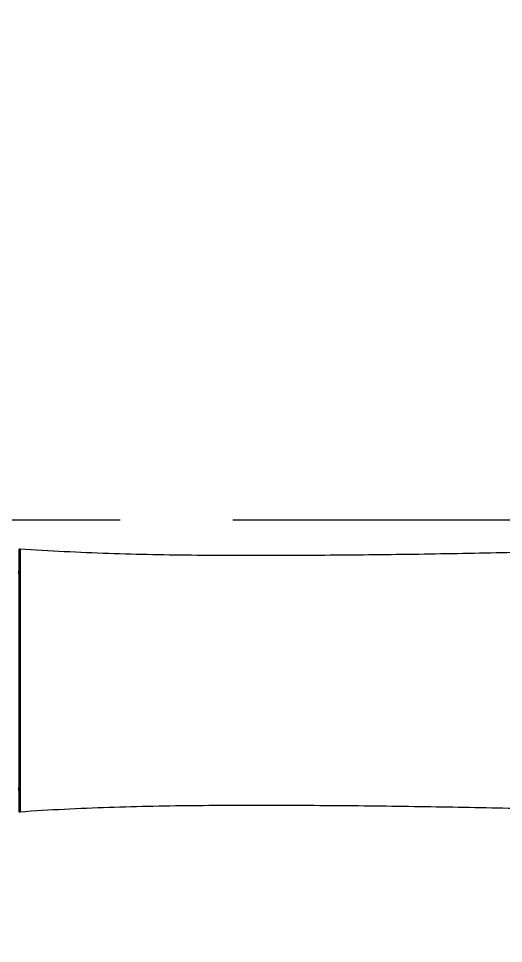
# Model space of a CAD drawing. Header units: millimetres. Extents: x 0 to 1173, y -4 to 841.
# Drawn here: x 528.49 to 549.63, y 305.09 to 345.44 of the extents above; entities that cross this region are included whole.
import ezdxf

# ---------------------------------------------------------------- set-up
doc = ezdxf.new("R2010")
doc.units = ezdxf.units.MM
doc.header["$LTSCALE"] = 65.395
doc.linetypes.add('CENTER', pattern=[0.6, 0.375, -0.075, 0.075, -0.075])
for name, color, linetype in [('ALL_DRFT_GEOM', 7, 'CONTINUOUS'), ('J_900_EXP_DH_BL10', 7, 'CONTINUOUS'), ('TM25S_ARM2_640_BL5', 7, 'CONTINUOUS')]:
    doc.layers.add(name, color=color, linetype=linetype)

# ---------------------------------------------------------------- blocks, each defined once
blk = doc.blocks.new('TM25S_ARM2_640_BL5', base_point=(646.6598, 431.1828))
at = {"layer": 'TM25S_ARM2_640_BL5', "color": 7, "linetype": 'Continuous'}
for p, q in [((528.5009, 322.2463), (528.5009, 310.8722)), ((528.5544, 322.2962), (528.5544, 310.8223))]:
    blk.add_line(p, q, dxfattribs=at)
for centre, radius, start, end in [((528.5509, 322.2463), 0.05, 85.96468, 180), ((528.0509, 321.3493), 0.45, 345.19658, 360), ((528.0509, 311.7693), 0.45, 0, 14.80342), ((528.5509, 310.8722), 0.05, 180, 274.03532)]:
    blk.add_arc(centre, radius, start, end, dxfattribs=at)
for points, knots in [([(590.3009, 324.0583), (589.0097, 324.048), (586.4345, 323.9278), (583.2279, 323.6551), (580.6666, 323.4455), (578.1021, 323.2577), (574.8914, 323.0547), (571.0335, 322.8538), (567.1719, 322.685), (563.309, 322.5387), (558.16, 322.3585), (553.0116, 322.2037), (547.8633, 322.0922), (544.0017, 322.0338), (540.1389, 322.0061), (536.2752, 322.0087), (532.412, 322.0794), (529.8388, 322.2056), (528.5544, 322.2962)], [0, 0, 0, 0, 0.0626767, 0.1250449, 0.1562168, 0.1874105, 0.2498587, 0.3123706, 0.3749199, 0.4374762, 0.5000097, 0.6250037, 0.6874834, 0.7499658, 0.8124632, 0.8749844, 0.937501, 1, 1, 1, 1]), ([(590.4409, 309.0593), (589.1464, 309.0661), (586.5646, 309.1813), (583.3501, 309.4528), (580.7832, 309.664), (578.2131, 309.8534), (574.9953, 310.058), (571.1289, 310.2602), (567.2587, 310.4301), (563.3871, 310.577), (558.2265, 310.7579), (553.0665, 310.9134), (547.9066, 311.0256), (544.0364, 311.0844), (540.1649, 311.1124), (536.2926, 311.11), (532.4207, 311.0395), (529.8417, 310.9131), (528.5544, 310.8223)], [0, 0, 0, 0, 0.0626948, 0.1250661, 0.1562364, 0.1874282, 0.2498732, 0.3123826, 0.3749302, 0.4374856, 0.5000185, 0.6250108, 0.6874894, 0.7499705, 0.8124666, 0.8749866, 0.9375021, 1, 1, 1, 1])]:
    blk.add_open_spline(points, degree=3, knots=knots, dxfattribs=at)
blk = doc.blocks.new('J_900_EXP_DH_BL10', base_point=(658.2783, 323.5593))
at = {"layer": 'J_900_EXP_DH_BL10', "color": 7, "linetype": 'CENTER'}
blk.add_line((680.0584, 323.5593), (489.0029, 323.5593), dxfattribs=at)

msp = doc.modelspace()

# ---------------------------------------------------------------- linework, layer by layer
at = {"layer": 'ALL_DRFT_GEOM', "color": 7, "linetype": 'Continuous'}
for radius in [190.5586, 175.1399]:
    msp.add_circle((694.9209, 323.5593), radius, dxfattribs=at)

# ---------------------------------------------------------------- block references
at = {"layer": 'J_900_EXP_DH_BL10'}
msp.add_blockref('J_900_EXP_DH_BL10', (658.2783, 323.5593), dxfattribs=at)
at = {"layer": 'TM25S_ARM2_640_BL5'}
msp.add_blockref('TM25S_ARM2_640_BL5', (646.6598, 431.1828), dxfattribs=at)

doc.saveas('drawing.dxf')
